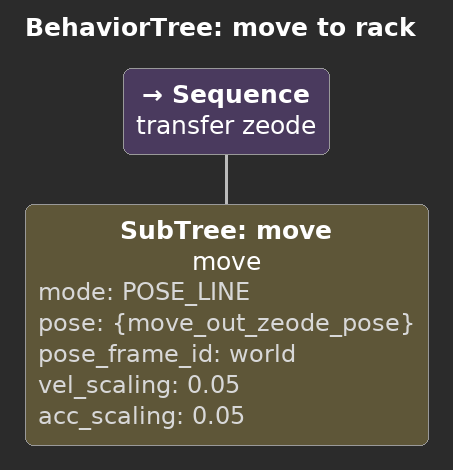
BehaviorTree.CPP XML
<root>
    <!--
    inputs:
    outputs:
        - zeode_pose
        - lift_zeode_pose
        - move_out_zeode_pose
  -->
    <BehaviorTree ID="move to rack">
        <Sequence name="transfer zeode">

            <SubTree
                ID="move"
                name="move"
                mode="POSE_LINE"
                pose="{move_out_zeode_pose}"
                pose_frame_id="world"
                vel_scaling="0.05"
                acc_scaling="0.05"
            />

        </Sequence>
    </BehaviorTree>

</root>
